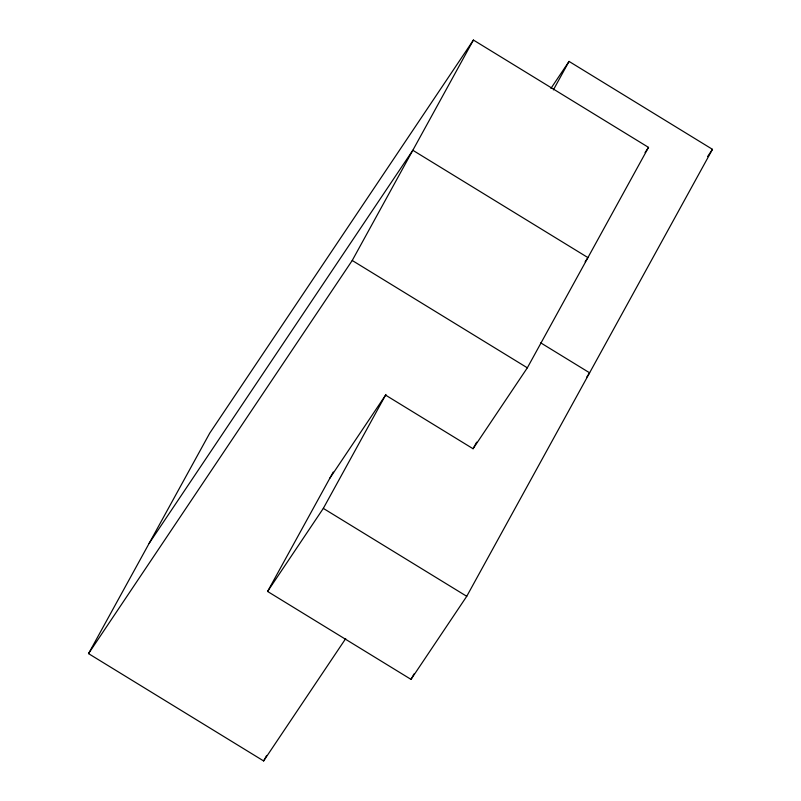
<?xml version="1.0" encoding="UTF-8"?>
<svg xmlns="http://www.w3.org/2000/svg" width="801" height="801" viewBox="0 0 801 801"><rect width="100%" height="100%" fill="white"/><g stroke="black" fill="none" stroke-linecap="round" stroke-linejoin="round"><path stroke-width="1.2" d="M345.702 638.607L263.629 760.95L88.531 653.616L209.712 433.181L473.421 40.05L648.52 147.384L527.338 367.819L473.061 448.73L385.581 395.113L329.862 478.187M88.531 653.616L352.23 260.485L473.421 40.05M550.928 88.41L569.04 61.407L712.469 149.326L466.743 596.304L411.013 679.378L267.584 591.458L333.236 472.049M267.584 591.458L323.314 508.385L385.952 394.452M553.381 89.892L569.04 61.407M263.629 760.95L266.643 755.463M473.061 448.73L476.675 442.152M411.013 679.378L414.027 673.901M149.126 543.398L412.825 150.268L587.924 257.602L585.141 261.747M645.045 152.57L648.52 147.384M707.593 156.596L712.469 149.326M586.823 376.971L589.606 372.815L540.735 342.858M352.23 260.485L527.338 367.819M323.314 508.385L466.743 596.304"/></g></svg>
